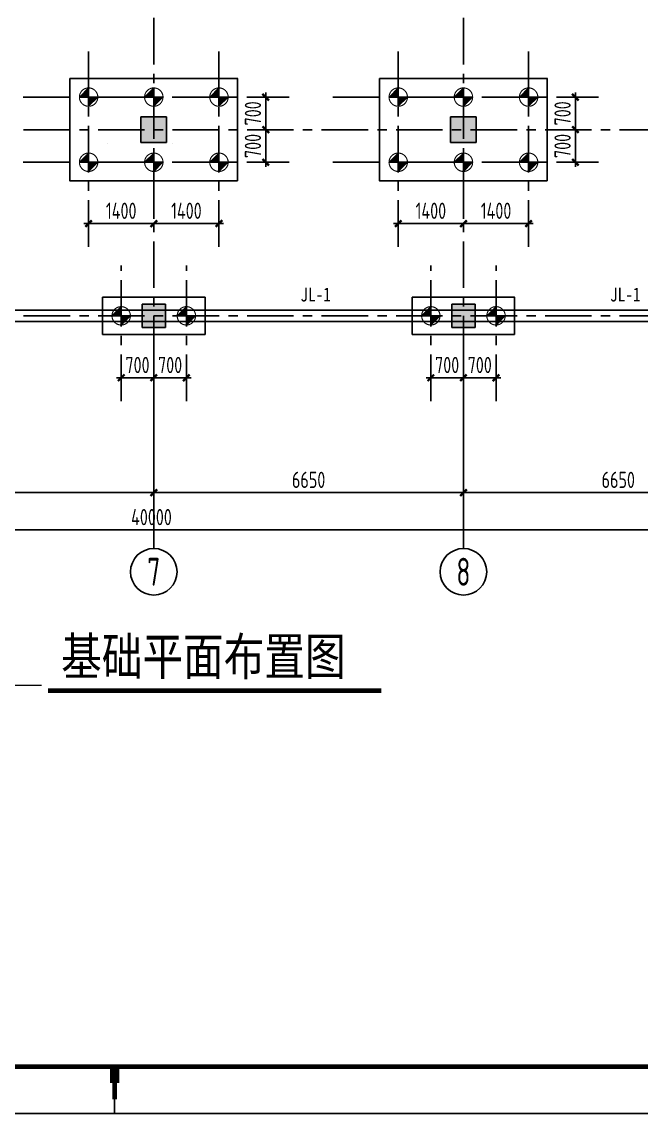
# Model space of a CAD drawing. Extents: x 665703 to 1047784, y -160603 to 92239.
# Drawn here: x 697455 to 710755, y 50204 to 73676 of the extents above; entities that cross this region are included whole.
import ezdxf
from ezdxf.enums import TextEntityAlignment as Align

# ---------------------------------------------------------------- set-up
doc = ezdxf.new("R2010")
doc.units = 0
doc.header["$LTSCALE"] = 800
doc.linetypes.add('CENTER', pattern=[2, 1.25, -0.25, 0.25, -0.25])
doc.layers.get('0').update_dxf_attribs({"linetype": 'CONTINUOUS'})
doc.layers.get('Defpoints').update_dxf_attribs({"linetype": 'CONTINUOUS'})
for name, color, linetype in [('10001', 54, 'CONTINUOUS'), ('AXIS', 4, 'CENTER'), ('DIM', 2, 'CONTINUOUS'), ('DIM1', 4, 'CONTINUOUS'), ('GPSCOMMON', 7, 'CONTINUOUS'), ('NUM', 7, 'CONTINUOUS'), ('TK', 7, 'CONTINUOUS'), ('ZW', 233, 'CONTINUOUS'), ('柱', 2, 'CONTINUOUS'), ('梁__实线', 4, 'CONTINUOUS')]:
    doc.layers.add(name, color=color, linetype=linetype)
doc.styles.add('title1', font='SIMHEI.TTF', dxfattribs={"width": 0.8})
doc.styles.add('TSSD_Axis', font='tssdeng.shx', dxfattribs={"width": 0.7, "bigfont": 'tssdchn.shx'})
doc.styles.add('TSSD_Dimension', font='Tssdeng.shx', dxfattribs={"width": 0.75, "bigfont": 'hztxt.shx'})
doc.dimstyles.new('TSSD_100_100', dxfattribs={"dimtxt": 350, "dimasz": 100, "dimexe": 100, "dimexo": 250, "dimgap": 100, "dimtad": 1, "dimdec": 0, "dimzin": 0, "dimdsep": 46, "dimtxsty": 'TSSD_Dimension', "dimblk": 'ARCHTICK', "dimcen": 0, "dimdle": 100, "dimclrt": 7, "dimadec": 0, "dimazin": 0, "dimtfac": 1, "dimtdec": 0, "dimtix": 1, "dimtmove": 2, "dimatfit": 3, "dimldrblk": 'ARCHTICK', "dimfxl": 0, "dimtolj": 1, "dimtzin": 0, "dimarcsym": 0})

# ---------------------------------------------------------------- blocks, each defined once
blk = doc.blocks.new('ts_axno')
at = {"color": 0, "linetype": 'ByBlock', "lineweight": -2}
blk.add_circle((0, 0), 0.5, dxfattribs=at)
at = {"color": 0, "linetype": 'ByBlock', "lineweight": -2, "style": 'TSSD_Axis', "width": 0.7}
blk.add_attdef('A', text='', height=0.6, dxfattribs=at).set_placement((0, 0), align=Align.MIDDLE_CENTER)
blk = doc.blocks.new('_ArchTick')
at = {"color": 0, "const_width": 0.5}
blk.add_lwpolyline([(-0.71, -0.71), (0.71, 0.71)], dxfattribs=at)
blk = doc.blocks.new('*D1183')
at = {"layer": 'Defpoints', "color": 0, "transparency": 16777216}
for p in [(706939, 66359), (713589, 66359), (706939, 63559)]:
    blk.add_point(p, dxfattribs=at)
at = {"layer": 'DIM', "color": 0, "lineweight": -2, "transparency": 16777216}
for p, q in [((706939, 66109), (706939, 63459)), ((713589, 66109), (713589, 63459)), ((713689, 63559), (706839, 63559))]:
    blk.add_line(p, q, dxfattribs=at)
at = {"layer": 'DIM', "color": 0, "lineweight": -2, "transparency": 16777216, "xscale": 100, "yscale": 100, "zscale": 100, "rotation": 180}
blk.add_blockref('_ArchTick', (706939, 63559), dxfattribs=at)
at = {"layer": 'DIM', "color": 0, "lineweight": -2, "transparency": 16777216, "xscale": 100, "yscale": 100, "zscale": 100}
blk.add_blockref('_ArchTick', (713589, 63559), dxfattribs=at)
at = {"layer": 'DIM', "color": 7, "transparency": 16777216, "insert": (710264, 63834), "char_height": 350, "attachment_point": 5, "style": 'TSSD_Dimension'}
blk.add_mtext('\\A1;6650', dxfattribs=at)
blk = doc.blocks.new('*D1182')
at = {"layer": 'Defpoints', "color": 0, "transparency": 16777216}
for p in [(700289, 66359), (706939, 66359), (700289, 63559)]:
    blk.add_point(p, dxfattribs=at)
at = {"layer": 'DIM', "color": 0, "lineweight": -2, "transparency": 16777216}
for p, q in [((700289, 66109), (700289, 63459)), ((706939, 66109), (706939, 63459)), ((707039, 63559), (700189, 63559))]:
    blk.add_line(p, q, dxfattribs=at)
at = {"layer": 'DIM', "color": 0, "lineweight": -2, "transparency": 16777216, "xscale": 100, "yscale": 100, "zscale": 100, "rotation": 180}
blk.add_blockref('_ArchTick', (700289, 63559), dxfattribs=at)
at = {"layer": 'DIM', "color": 0, "lineweight": -2, "transparency": 16777216, "xscale": 100, "yscale": 100, "zscale": 100}
blk.add_blockref('_ArchTick', (706939, 63559), dxfattribs=at)
at = {"layer": 'DIM', "color": 7, "transparency": 16777216, "insert": (703614, 63834), "char_height": 350, "attachment_point": 5, "style": 'TSSD_Dimension'}
blk.add_mtext('\\A1;6650', dxfattribs=at)
blk = doc.blocks.new('*D1181')
at = {"layer": 'Defpoints', "color": 0, "transparency": 16777216}
for p in [(693639, 66359), (700289, 66359), (693639, 63559)]:
    blk.add_point(p, dxfattribs=at)
at = {"layer": 'DIM', "color": 0, "lineweight": -2, "transparency": 16777216}
for p, q in [((693639, 66109), (693639, 63459)), ((700289, 66109), (700289, 63459)), ((700389, 63559), (693539, 63559))]:
    blk.add_line(p, q, dxfattribs=at)
at = {"layer": 'DIM', "color": 0, "lineweight": -2, "transparency": 16777216, "xscale": 100, "yscale": 100, "zscale": 100, "rotation": 180}
blk.add_blockref('_ArchTick', (693639, 63559), dxfattribs=at)
at = {"layer": 'DIM', "color": 0, "lineweight": -2, "transparency": 16777216, "xscale": 100, "yscale": 100, "zscale": 100}
blk.add_blockref('_ArchTick', (700289, 63559), dxfattribs=at)
at = {"layer": 'DIM', "color": 7, "transparency": 16777216, "insert": (696964, 63834), "char_height": 350, "attachment_point": 5, "style": 'TSSD_Dimension'}
blk.add_mtext('\\A1;6650', dxfattribs=at)
blk = doc.blocks.new('*D1167')
at = {"layer": 'Defpoints', "color": 0, "transparency": 16777216}
for p in [(680239, 66359), (720239, 66359), (720239, 62759)]:
    blk.add_point(p, dxfattribs=at)
at = {"layer": 'DIM', "color": 0, "lineweight": -2, "transparency": 16777216}
for p, q in [((680239, 66109), (680239, 62659)), ((720239, 66109), (720239, 62659)), ((680139, 62759), (720339, 62759))]:
    blk.add_line(p, q, dxfattribs=at)
at = {"layer": 'DIM', "color": 0, "lineweight": -2, "transparency": 16777216, "xscale": 100, "yscale": 100, "zscale": 100, "rotation": 180}
blk.add_blockref('_ArchTick', (680239, 62759), dxfattribs=at)
at = {"layer": 'DIM', "color": 0, "lineweight": -2, "transparency": 16777216, "xscale": 100, "yscale": 100, "zscale": 100}
blk.add_blockref('_ArchTick', (720239, 62759), dxfattribs=at)
at = {"layer": 'DIM', "color": 7, "transparency": 16777216, "insert": (700239, 63034), "char_height": 350, "attachment_point": 5, "style": 'TSSD_Dimension'}
blk.add_mtext('\\A1;40000', dxfattribs=at)
blk = doc.blocks.new('ZW-1')
at = {"layer": 'ZW', "color": 60}
for p, q in [((-247, 0), (0, 247)), ((-247, 0), (247, 0)), ((0, -247), (0, 247)), ((247, 0), (0, -247))]:
    blk.add_line(p, q, dxfattribs=at)
at = {"layer": 'ZW', "color": 60, "const_width": 30}
blk.add_lwpolyline([(-247, 0, -1), (247, 0, -1)], format="xyb", close=True, dxfattribs=at)
at = {"layer": 'ZW', "color": 60}
for points in [[(-247, 0), (0, 247), (0, 0)], [(0, 0), (247, 0), (0, -247)]]:
    blk.add_solid(points, dxfattribs=at)
blk = doc.blocks.new('*D1217')
at = {"layer": 'Defpoints', "color": 0, "transparency": 16777216}
for p in [(706239, 66027), (706939, 66027), (706939, 66027)]:
    blk.add_point(p, dxfattribs=at)
at = {"layer": 'DIM', "color": 0, "lineweight": -2, "transparency": 16777216}
for p, q in [((706239, 66277), (706239, 66127)), ((706939, 66277), (706939, 66127)), ((706239, 66027), (706139, 66027)), ((706239, 66027), (706939, 66027)), ((706939, 66027), (707039, 66027))]:
    blk.add_line(p, q, dxfattribs=at)
at = {"layer": 'DIM', "color": 0, "lineweight": -2, "transparency": 16777216, "xscale": 100, "yscale": 100, "zscale": 100}
blk.add_blockref('_ArchTick', (706239, 66027), dxfattribs=at)
at = {"layer": 'DIM', "color": 0, "lineweight": -2, "transparency": 16777216, "xscale": 100, "yscale": 100, "zscale": 100, "rotation": 180}
blk.add_blockref('_ArchTick', (706939, 66027), dxfattribs=at)
at = {"layer": 'DIM', "color": 7, "transparency": 16777216, "insert": (706589, 66302), "char_height": 350, "attachment_point": 5, "style": 'TSSD_Dimension'}
blk.add_mtext('\\A1;700', dxfattribs=at)
blk = doc.blocks.new('*D1216')
at = {"layer": 'Defpoints', "color": 0, "transparency": 16777216}
for p in [(706939, 66027), (707639, 66027), (707639, 66027)]:
    blk.add_point(p, dxfattribs=at)
at = {"layer": 'DIM', "color": 0, "lineweight": -2, "transparency": 16777216}
for p, q in [((706939, 66277), (706939, 66127)), ((707639, 66277), (707639, 66127)), ((706939, 66027), (706839, 66027)), ((706939, 66027), (707639, 66027)), ((707639, 66027), (707739, 66027))]:
    blk.add_line(p, q, dxfattribs=at)
at = {"layer": 'DIM', "color": 0, "lineweight": -2, "transparency": 16777216, "xscale": 100, "yscale": 100, "zscale": 100}
blk.add_blockref('_ArchTick', (706939, 66027), dxfattribs=at)
at = {"layer": 'DIM', "color": 0, "lineweight": -2, "transparency": 16777216, "xscale": 100, "yscale": 100, "zscale": 100, "rotation": 180}
blk.add_blockref('_ArchTick', (707639, 66027), dxfattribs=at)
at = {"layer": 'DIM', "color": 7, "transparency": 16777216, "insert": (707289, 66302), "char_height": 350, "attachment_point": 5, "style": 'TSSD_Dimension'}
blk.add_mtext('\\A1;700', dxfattribs=at)
blk = doc.blocks.new('*D1215')
at = {"layer": 'Defpoints', "color": 0, "transparency": 16777216}
for p in [(699589, 66027), (700289, 66027), (700289, 66027)]:
    blk.add_point(p, dxfattribs=at)
at = {"layer": 'DIM', "color": 0, "lineweight": -2, "transparency": 16777216}
for p, q in [((699589, 66277), (699589, 66127)), ((700289, 66277), (700289, 66127)), ((699589, 66027), (699489, 66027)), ((699589, 66027), (700289, 66027)), ((700289, 66027), (700389, 66027))]:
    blk.add_line(p, q, dxfattribs=at)
at = {"layer": 'DIM', "color": 0, "lineweight": -2, "transparency": 16777216, "xscale": 100, "yscale": 100, "zscale": 100}
blk.add_blockref('_ArchTick', (699589, 66027), dxfattribs=at)
at = {"layer": 'DIM', "color": 0, "lineweight": -2, "transparency": 16777216, "xscale": 100, "yscale": 100, "zscale": 100, "rotation": 180}
blk.add_blockref('_ArchTick', (700289, 66027), dxfattribs=at)
at = {"layer": 'DIM', "color": 7, "transparency": 16777216, "insert": (699939, 66302), "char_height": 350, "attachment_point": 5, "style": 'TSSD_Dimension'}
blk.add_mtext('\\A1;700', dxfattribs=at)
blk = doc.blocks.new('*D1214')
at = {"layer": 'Defpoints', "color": 0, "transparency": 16777216}
for p in [(700289, 66027), (700989, 66027), (700989, 66027)]:
    blk.add_point(p, dxfattribs=at)
at = {"layer": 'DIM', "color": 0, "lineweight": -2, "transparency": 16777216}
for p, q in [((700289, 66277), (700289, 66127)), ((700989, 66277), (700989, 66127)), ((700289, 66027), (700189, 66027)), ((700289, 66027), (700989, 66027)), ((700989, 66027), (701089, 66027))]:
    blk.add_line(p, q, dxfattribs=at)
at = {"layer": 'DIM', "color": 0, "lineweight": -2, "transparency": 16777216, "xscale": 100, "yscale": 100, "zscale": 100}
blk.add_blockref('_ArchTick', (700289, 66027), dxfattribs=at)
at = {"layer": 'DIM', "color": 0, "lineweight": -2, "transparency": 16777216, "xscale": 100, "yscale": 100, "zscale": 100, "rotation": 180}
blk.add_blockref('_ArchTick', (700989, 66027), dxfattribs=at)
at = {"layer": 'DIM', "color": 7, "transparency": 16777216, "insert": (700639, 66302), "char_height": 350, "attachment_point": 5, "style": 'TSSD_Dimension'}
blk.add_mtext('\\A1;700', dxfattribs=at)
blk = doc.blocks.new('*D1194')
at = {"layer": 'Defpoints', "color": 0, "transparency": 16777216}
for p in [(698889, 69341), (700289, 69341), (700289, 69341)]:
    blk.add_point(p, dxfattribs=at)
at = {"layer": 'DIM', "color": 0, "lineweight": -2, "transparency": 16777216}
for p, q in [((698889, 69591), (698889, 69441)), ((700289, 69591), (700289, 69441)), ((698789, 69341), (700389, 69341))]:
    blk.add_line(p, q, dxfattribs=at)
at = {"layer": 'DIM', "color": 0, "lineweight": -2, "transparency": 16777216, "xscale": 100, "yscale": 100, "zscale": 100, "rotation": 180}
blk.add_blockref('_ArchTick', (698889, 69341), dxfattribs=at)
at = {"layer": 'DIM', "color": 0, "lineweight": -2, "transparency": 16777216, "xscale": 100, "yscale": 100, "zscale": 100}
blk.add_blockref('_ArchTick', (700289, 69341), dxfattribs=at)
at = {"layer": 'DIM', "color": 7, "transparency": 16777216, "insert": (699589, 69616), "char_height": 350, "attachment_point": 5, "style": 'TSSD_Dimension'}
blk.add_mtext('\\A1;1400', dxfattribs=at)
blk = doc.blocks.new('*D1213')
at = {"layer": 'Defpoints', "color": 0, "transparency": 16777216}
for p in [(702693, 71359), (702693, 71359), (702693, 70659)]:
    blk.add_point(p, dxfattribs=at)
at = {"layer": 'DIM', "color": 0, "lineweight": -2, "transparency": 16777216}
for p, q in [((702443, 71359), (702593, 71359)), ((702693, 71359), (702693, 71459)), ((702693, 70659), (702693, 71359)), ((702443, 70659), (702593, 70659)), ((702693, 70659), (702693, 70559))]:
    blk.add_line(p, q, dxfattribs=at)
at = {"layer": 'DIM', "color": 0, "lineweight": -2, "transparency": 16777216, "xscale": 100, "yscale": 100, "zscale": 100}
for p, rotation in [((702693, 71359), 270), ((702693, 70659), 90)]:
    blk.add_blockref('_ArchTick', p, dxfattribs=dict(at, rotation=rotation))
at = {"layer": 'DIM', "color": 7, "transparency": 16777216, "insert": (702418, 71009), "char_height": 350, "attachment_point": 5, "rotation": 90, "style": 'TSSD_Dimension'}
blk.add_mtext('\\A1;700', dxfattribs=at)
blk = doc.blocks.new('*D1212')
at = {"layer": 'Defpoints', "color": 0, "transparency": 16777216}
for p in [(702693, 72059), (702693, 72059), (702693, 71359)]:
    blk.add_point(p, dxfattribs=at)
at = {"layer": 'DIM', "color": 0, "lineweight": -2, "transparency": 16777216}
for p, q in [((702443, 72059), (702593, 72059)), ((702693, 72059), (702693, 72159)), ((702693, 71359), (702693, 72059)), ((702443, 71359), (702593, 71359)), ((702693, 71359), (702693, 71259))]:
    blk.add_line(p, q, dxfattribs=at)
at = {"layer": 'DIM', "color": 0, "lineweight": -2, "transparency": 16777216, "xscale": 100, "yscale": 100, "zscale": 100}
for p, rotation in [((702693, 72059), 270), ((702693, 71359), 90)]:
    blk.add_blockref('_ArchTick', p, dxfattribs=dict(at, rotation=rotation))
at = {"layer": 'DIM', "color": 7, "transparency": 16777216, "insert": (702418, 71709), "char_height": 350, "attachment_point": 5, "rotation": 90, "style": 'TSSD_Dimension'}
blk.add_mtext('\\A1;700', dxfattribs=at)
blk = doc.blocks.new('*D1211')
at = {"layer": 'Defpoints', "color": 0, "transparency": 16777216}
for p in [(700289, 69341), (701689, 69341), (701689, 69341)]:
    blk.add_point(p, dxfattribs=at)
at = {"layer": 'DIM', "color": 0, "lineweight": -2, "transparency": 16777216}
for p, q in [((700289, 69591), (700289, 69441)), ((701689, 69591), (701689, 69441)), ((700189, 69341), (701789, 69341))]:
    blk.add_line(p, q, dxfattribs=at)
at = {"layer": 'DIM', "color": 0, "lineweight": -2, "transparency": 16777216, "xscale": 100, "yscale": 100, "zscale": 100, "rotation": 180}
blk.add_blockref('_ArchTick', (700289, 69341), dxfattribs=at)
at = {"layer": 'DIM', "color": 0, "lineweight": -2, "transparency": 16777216, "xscale": 100, "yscale": 100, "zscale": 100}
blk.add_blockref('_ArchTick', (701689, 69341), dxfattribs=at)
at = {"layer": 'DIM', "color": 7, "transparency": 16777216, "insert": (700989, 69616), "char_height": 350, "attachment_point": 5, "style": 'TSSD_Dimension'}
blk.add_mtext('\\A1;1400', dxfattribs=at)
blk = doc.blocks.new('*D1210')
at = {"layer": 'Defpoints', "color": 0, "transparency": 16777216}
for p in [(709343, 71359), (709343, 71359), (709343, 70659)]:
    blk.add_point(p, dxfattribs=at)
at = {"layer": 'DIM', "color": 0, "lineweight": -2, "transparency": 16777216}
for p, q in [((709093, 71359), (709243, 71359)), ((709343, 71359), (709343, 71459)), ((709343, 70659), (709343, 71359)), ((709093, 70659), (709243, 70659)), ((709343, 70659), (709343, 70559))]:
    blk.add_line(p, q, dxfattribs=at)
at = {"layer": 'DIM', "color": 0, "lineweight": -2, "transparency": 16777216, "xscale": 100, "yscale": 100, "zscale": 100}
for p, rotation in [((709343, 71359), 270), ((709343, 70659), 90)]:
    blk.add_blockref('_ArchTick', p, dxfattribs=dict(at, rotation=rotation))
at = {"layer": 'DIM', "color": 7, "transparency": 16777216, "insert": (709068, 71009), "char_height": 350, "attachment_point": 5, "rotation": 90, "style": 'TSSD_Dimension'}
blk.add_mtext('\\A1;700', dxfattribs=at)
blk = doc.blocks.new('*D1209')
at = {"layer": 'Defpoints', "color": 0, "transparency": 16777216}
for p in [(709343, 72059), (709343, 72059), (709343, 71359)]:
    blk.add_point(p, dxfattribs=at)
at = {"layer": 'DIM', "color": 0, "lineweight": -2, "transparency": 16777216}
for p, q in [((709093, 72059), (709243, 72059)), ((709343, 72059), (709343, 72159)), ((709343, 71359), (709343, 72059)), ((709093, 71359), (709243, 71359)), ((709343, 71359), (709343, 71259))]:
    blk.add_line(p, q, dxfattribs=at)
at = {"layer": 'DIM', "color": 0, "lineweight": -2, "transparency": 16777216, "xscale": 100, "yscale": 100, "zscale": 100}
for p, rotation in [((709343, 72059), 270), ((709343, 71359), 90)]:
    blk.add_blockref('_ArchTick', p, dxfattribs=dict(at, rotation=rotation))
at = {"layer": 'DIM', "color": 7, "transparency": 16777216, "insert": (709068, 71709), "char_height": 350, "attachment_point": 5, "rotation": 90, "style": 'TSSD_Dimension'}
blk.add_mtext('\\A1;700', dxfattribs=at)
blk = doc.blocks.new('*D1208')
at = {"layer": 'Defpoints', "color": 0, "transparency": 16777216}
for p in [(705539, 69341), (706939, 69341), (706939, 69341)]:
    blk.add_point(p, dxfattribs=at)
at = {"layer": 'DIM', "color": 0, "lineweight": -2, "transparency": 16777216}
for p, q in [((705539, 69591), (705539, 69441)), ((706939, 69591), (706939, 69441)), ((705439, 69341), (707039, 69341))]:
    blk.add_line(p, q, dxfattribs=at)
at = {"layer": 'DIM', "color": 0, "lineweight": -2, "transparency": 16777216, "xscale": 100, "yscale": 100, "zscale": 100, "rotation": 180}
blk.add_blockref('_ArchTick', (705539, 69341), dxfattribs=at)
at = {"layer": 'DIM', "color": 0, "lineweight": -2, "transparency": 16777216, "xscale": 100, "yscale": 100, "zscale": 100}
blk.add_blockref('_ArchTick', (706939, 69341), dxfattribs=at)
at = {"layer": 'DIM', "color": 7, "transparency": 16777216, "insert": (706239, 69616), "char_height": 350, "attachment_point": 5, "style": 'TSSD_Dimension'}
blk.add_mtext('\\A1;1400', dxfattribs=at)
blk = doc.blocks.new('*D1207')
at = {"layer": 'Defpoints', "color": 0, "transparency": 16777216}
for p in [(706939, 69341), (708339, 69341), (708339, 69341)]:
    blk.add_point(p, dxfattribs=at)
at = {"layer": 'DIM', "color": 0, "lineweight": -2, "transparency": 16777216}
for p, q in [((706939, 69591), (706939, 69441)), ((708339, 69591), (708339, 69441)), ((706839, 69341), (708439, 69341))]:
    blk.add_line(p, q, dxfattribs=at)
at = {"layer": 'DIM', "color": 0, "lineweight": -2, "transparency": 16777216, "xscale": 100, "yscale": 100, "zscale": 100, "rotation": 180}
blk.add_blockref('_ArchTick', (706939, 69341), dxfattribs=at)
at = {"layer": 'DIM', "color": 0, "lineweight": -2, "transparency": 16777216, "xscale": 100, "yscale": 100, "zscale": 100}
blk.add_blockref('_ArchTick', (708339, 69341), dxfattribs=at)
at = {"layer": 'DIM', "color": 7, "transparency": 16777216, "insert": (707639, 69616), "char_height": 350, "attachment_point": 5, "style": 'TSSD_Dimension'}
blk.add_mtext('\\A1;1400', dxfattribs=at)
blk = doc.blocks.new('TK2')
at = {"layer": 'TK', "color": 2}
blk.add_lwpolyline([(59400, 42000), (0, 42000), (0, 0), (59400, 0)], close=True, dxfattribs=at)
at = {"layer": 'TK', "color": 2, "const_width": 100}
blk.add_lwpolyline([(2500, 41000), (58400, 41000), (58400, 1000), (2500, 1000)], close=True, dxfattribs=at)
at = {"layer": 'TK', "color": 2}
for points, const_width in [([(30450, 1000), (30450, 650)], 200), ([(30450, 1000), (30450, 300)], 100), ([(30450, 0), (30450, 1000)], 35)]:
    blk.add_lwpolyline(points, dxfattribs=dict(at, const_width=const_width))

msp = doc.modelspace()

# ---------------------------------------------------------------- linework, layer by layer
at = {"layer": 'AXIS'}
for p, q in [((700288.8, 66358.9), (700288.8, 88845.1)), ((706938.8, 66358.9), (706938.8, 88845.1)), ((698888.8, 68841.5), (698888.8, 73231.2)), ((701688.8, 68841.5), (701688.8, 73231.2)), ((705538.8, 68841.5), (705538.8, 73231.2)), ((708338.8, 68841.5), (708338.8, 73231.2)), ((698488.8, 72458.4), (698489.3, 72458.9)), ((702088.3, 72458.9), (702088.8, 72458.4)), ((705138.8, 72458.4), (705139.3, 72458.9)), ((708738.3, 72458.9), (708738.8, 72458.4)), ((697485.5, 72058.9), (703192.8, 72058.9)), ((704135.5, 72058.9), (709842.8, 72058.9)), ((678292.8, 71358.9), (721338.8, 71358.9)), ((699288.8, 71058.4), (699288.3, 71058.9)), ((700688.8, 71058.4), (700688.3, 71058.9)), ((697485.5, 70658.9), (703192.8, 70658.9)), ((704135.5, 70658.9), (709842.8, 70658.9)), ((698489.3, 70258.9), (698488.8, 70259.4)), ((702088.8, 70259.4), (702088.3, 70258.9)), ((708738.8, 70259.4), (708738.3, 70258.9)), ((699588.8, 65526.8), (699588.8, 68437.6)), ((700988.8, 65526.8), (700988.8, 68437.6)), ((706238.8, 65526.8), (706238.8, 68437.6)), ((707638.8, 65526.8), (707638.8, 68437.6)), ((699188.8, 67758.4), (699189.3, 67758.9)), ((705838.8, 67758.4), (705839.3, 67758.9)), ((678292.8, 67358.9), (721338.8, 67358.9)), ((699189.3, 66958.9), (699188.8, 66959.4)), ((700589.3, 66958.9), (700588.8, 66959.4)), ((701388.8, 66959.4), (701388.3, 66958.9)), ((705839.3, 66958.9), (705838.8, 66959.4)), ((707239.3, 66958.9), (707238.8, 66959.4)), ((708038.8, 66959.4), (708038.3, 66958.9))]:
    msp.add_line(p, q, dxfattribs=at)
at = {"layer": 'DIM', "const_width": 31.2}
msp.add_lwpolyline([(696706.7, 59417), (696556.7, 59267), (696406.7, 59417), (697883.2, 59417)], dxfattribs=at)
at = {"layer": 'GPSCOMMON'}
for p, q in [((702692.8, 72058.9), (702692.8, 70658.9)), ((709342.8, 72058.9), (709342.8, 70658.9)), ((698888.8, 69341.5), (701688.8, 69341.5)), ((705538.8, 69341.5), (708338.8, 69341.5)), ((699588.8, 66026.8), (700988.8, 66026.8)), ((706238.8, 66026.8), (707638.8, 66026.8))]:
    msp.add_line(p, q, dxfattribs=at)
at = {"layer": 'NUM'}
for p, q in [((700288.8, 66358.9), (700288.8, 62358.9)), ((706938.8, 66358.9), (706938.8, 62358.9))]:
    msp.add_line(p, q, dxfattribs=at)
at = {"layer": 'ZW', "linetype": 'Continuous'}
for points in [[(702088.8, 70259.4), (702088.8, 72458.4), (702088.3, 72458.9), (698489.3, 72458.9), (698488.8, 72458.4), (698488.8, 70259.4), (698489.3, 70258.9), (702088.3, 70258.9)], [(708738.8, 70259.4), (708738.8, 72458.4), (708738.3, 72458.9), (705139.3, 72458.9), (705138.8, 72458.4), (705138.8, 70259.4), (705139.3, 70258.9), (708738.3, 70258.9)], [(701388.3, 66958.9), (699189.3, 66958.9), (699188.8, 66959.4), (699188.8, 67758.4), (699189.3, 67758.9), (701388.3, 67758.9), (701388.8, 67758.4), (701388.8, 66959.4)], [(708038.3, 66958.9), (705839.3, 66958.9), (705838.8, 66959.4), (705838.8, 67758.4), (705839.3, 67758.9), (708038.3, 67758.9), (708038.8, 67758.4), (708038.8, 66959.4)]]:
    msp.add_lwpolyline(points, dxfattribs=at)
at = {"layer": '柱'}
for p, q in [((700013.8, 71633.9), (700013.8, 71083.9)), ((700563.8, 71633.9), (700013.8, 71633.9)), ((700563.8, 71083.9), (700563.8, 71633.9)), ((706663.8, 71633.9), (706663.8, 71083.9)), ((707213.8, 71633.9), (706663.8, 71633.9)), ((707213.8, 71083.9), (707213.8, 71633.9)), ((700013.8, 71083.9), (700563.8, 71083.9)), ((706663.8, 71083.9), (707213.8, 71083.9)), ((700038.8, 67608.9), (700038.8, 67108.9)), ((700538.8, 67608.9), (700038.8, 67608.9)), ((700538.8, 67108.9), (700538.8, 67608.9)), ((706688.8, 67608.9), (706688.8, 67108.9)), ((707188.8, 67608.9), (706688.8, 67608.9)), ((707188.8, 67108.9), (707188.8, 67608.9)), ((700038.8, 67108.9), (700538.8, 67108.9)), ((706688.8, 67108.9), (707188.8, 67108.9))]:
    msp.add_line(p, q, dxfattribs=at)
at = {"layer": '柱', "const_width": 100}
msp.add_lwpolyline([(698014.4, 59305), (705176.9, 59305)], dxfattribs=at)
at = {"layer": '柱'}
for points in [[(700013.8, 71633.9), (700563.8, 71633.9), (700013.8, 71083.9), (700563.8, 71083.9)], [(706663.8, 71633.9), (707213.8, 71633.9), (706663.8, 71083.9), (707213.8, 71083.9)], [(700038.8, 67608.9), (700538.8, 67608.9), (700038.8, 67108.9), (700538.8, 67108.9)], [(706688.8, 67608.9), (707188.8, 67608.9), (706688.8, 67108.9), (707188.8, 67108.9)]]:
    msp.add_solid(points, dxfattribs=at)
at = {"layer": '梁__实线', "color": 6}
for p, q in [((693763.8, 67483.9), (720113.8, 67483.9)), ((693513.8, 67233.9), (720363.8, 67233.9))]:
    msp.add_line(p, q, dxfattribs=at)

# ---------------------------------------------------------------- block references
at = {"layer": 'DIM'}
msp.add_blockref('TK2', (668997.7, 50221.9), dxfattribs=at)
at = {"layer": 'GPSCOMMON', "xscale": 0.8, "yscale": 0.8, "zscale": 0.8}
for p in [(698888.8, 72058.9), (700288.8, 72058.9), (701688.8, 72058.9), (705538.8, 72058.9), (706938.8, 72058.9), (708338.8, 72058.9), (698888.8, 70658.9), (700288.8, 70658.9), (701688.8, 70658.9), (705538.8, 70658.9), (706938.8, 70658.9), (708338.8, 70658.9), (699588.8, 67358.9), (700988.8, 67358.9), (706238.8, 67358.9), (707638.8, 67358.9)]:
    msp.add_blockref('ZW-1', p, dxfattribs=at)
at = {"layer": 'NUM'}
ref = msp.add_blockref('ts_axno', (700288.8, 61858.9), dxfattribs=dict(at, xscale=1000, yscale=1000, zscale=1000))
ref.add_attrib('7', '7', dxfattribs={"height": 600, "style": 'TSSD_Axis', "width": 0.7}).set_placement((700288.8, 61858.9), align=Align.MIDDLE_CENTER)
ref = msp.add_blockref('ts_axno', (706938.8, 61858.9), dxfattribs=dict(at, xscale=1000, yscale=1000, zscale=1000))
ref.add_attrib('8', '8', dxfattribs={"height": 600, "style": 'TSSD_Axis', "width": 0.7}).set_placement((706938.8, 61858.9), align=Align.MIDDLE_CENTER)

# ---------------------------------------------------------------- texts
at = {"layer": '10001', "color": 7, "style": 'title1', "width": 0.8}
msp.add_text('基础平面布置图', height=800, dxfattribs=at).set_placement((698298.7, 59639.1))
at = {"layer": 'DIM1', "color": 3, "style": 'title1', "width": 0.8}
for p in [(703437.8, 67667.2), (710087.8, 67667.2)]:
    msp.add_text('JL-1', height=300, dxfattribs=at).set_placement(p)

# ---------------------------------------------------------------- dimensions: what is measured, and where the dimension line sits
at = {"layer": 'DIM'}
for base, p1, p2, angle, picture, middle in [((702692.8, 72058.9), (702692.8, 71358.9), (702692.8, 72058.9), 90, '*D1212', (702417.8, 71708.9)), ((709342.8, 72058.9), (709342.8, 71358.9), (709342.8, 72058.9), 90, '*D1209', (709067.8, 71708.9)), ((702692.8, 71358.9), (702692.8, 70658.9), (702692.8, 71358.9), 90, '*D1213', (702417.8, 71008.9)), ((709342.8, 71358.9), (709342.8, 70658.9), (709342.8, 71358.9), 90, '*D1210', (709067.8, 71008.9)), ((720238.8, 62758.9), (680238.8, 66358.9), (720238.8, 66358.9), 180, '*D1167', (700238.8, 63033.9)), ((693638.8, 63558.9), (700288.8, 66358.9), (693638.8, 66358.9), 180, '*D1181', (696963.8, 63833.9)), ((700288.8, 63558.9), (706938.8, 66358.9), (700288.8, 66358.9), 180, '*D1182', (703613.8, 63833.9)), ((706938.8, 63558.9), (713588.8, 66358.9), (706938.8, 66358.9), 180, '*D1183', (710263.8, 63833.9))]:
    dim = msp.add_linear_dim(base=base, p1=p1, p2=p2, angle=angle, dimstyle='TSSD_100_100', dxfattribs=at)
    dim.commit()
    dim.dimension.update_dxf_attribs({"geometry": picture, "text_midpoint": middle})
for base, p1, p2, picture, middle in [((700288.8, 69341.5), (698888.8, 69341.5), (700288.8, 69341.5), '*D1194', (699588.8, 69616.5)), ((701688.8, 69341.5), (700288.8, 69341.5), (701688.8, 69341.5), '*D1211', (700988.8, 69616.5)), ((706938.8, 69341.5), (705538.8, 69341.5), (706938.8, 69341.5), '*D1208', (706238.8, 69616.5)), ((708338.8, 69341.5), (706938.8, 69341.5), (708338.8, 69341.5), '*D1207', (707638.8, 69616.5)), ((700288.8, 66026.8), (699588.8, 66026.8), (700288.8, 66026.8), '*D1215', (699938.8, 66301.8)), ((700988.8, 66026.8), (700288.8, 66026.8), (700988.8, 66026.8), '*D1214', (700638.8, 66301.8)), ((706938.8, 66026.8), (706238.8, 66026.8), (706938.8, 66026.8), '*D1217', (706588.8, 66301.8)), ((707638.8, 66026.8), (706938.8, 66026.8), (707638.8, 66026.8), '*D1216', (707288.8, 66301.8))]:
    dim = msp.add_linear_dim(base=base, p1=p1, p2=p2, dimstyle='TSSD_100_100', dxfattribs=at)
    dim.commit()
    dim.dimension.update_dxf_attribs({"geometry": picture, "text_midpoint": middle})

doc.saveas('drawing.dxf')
